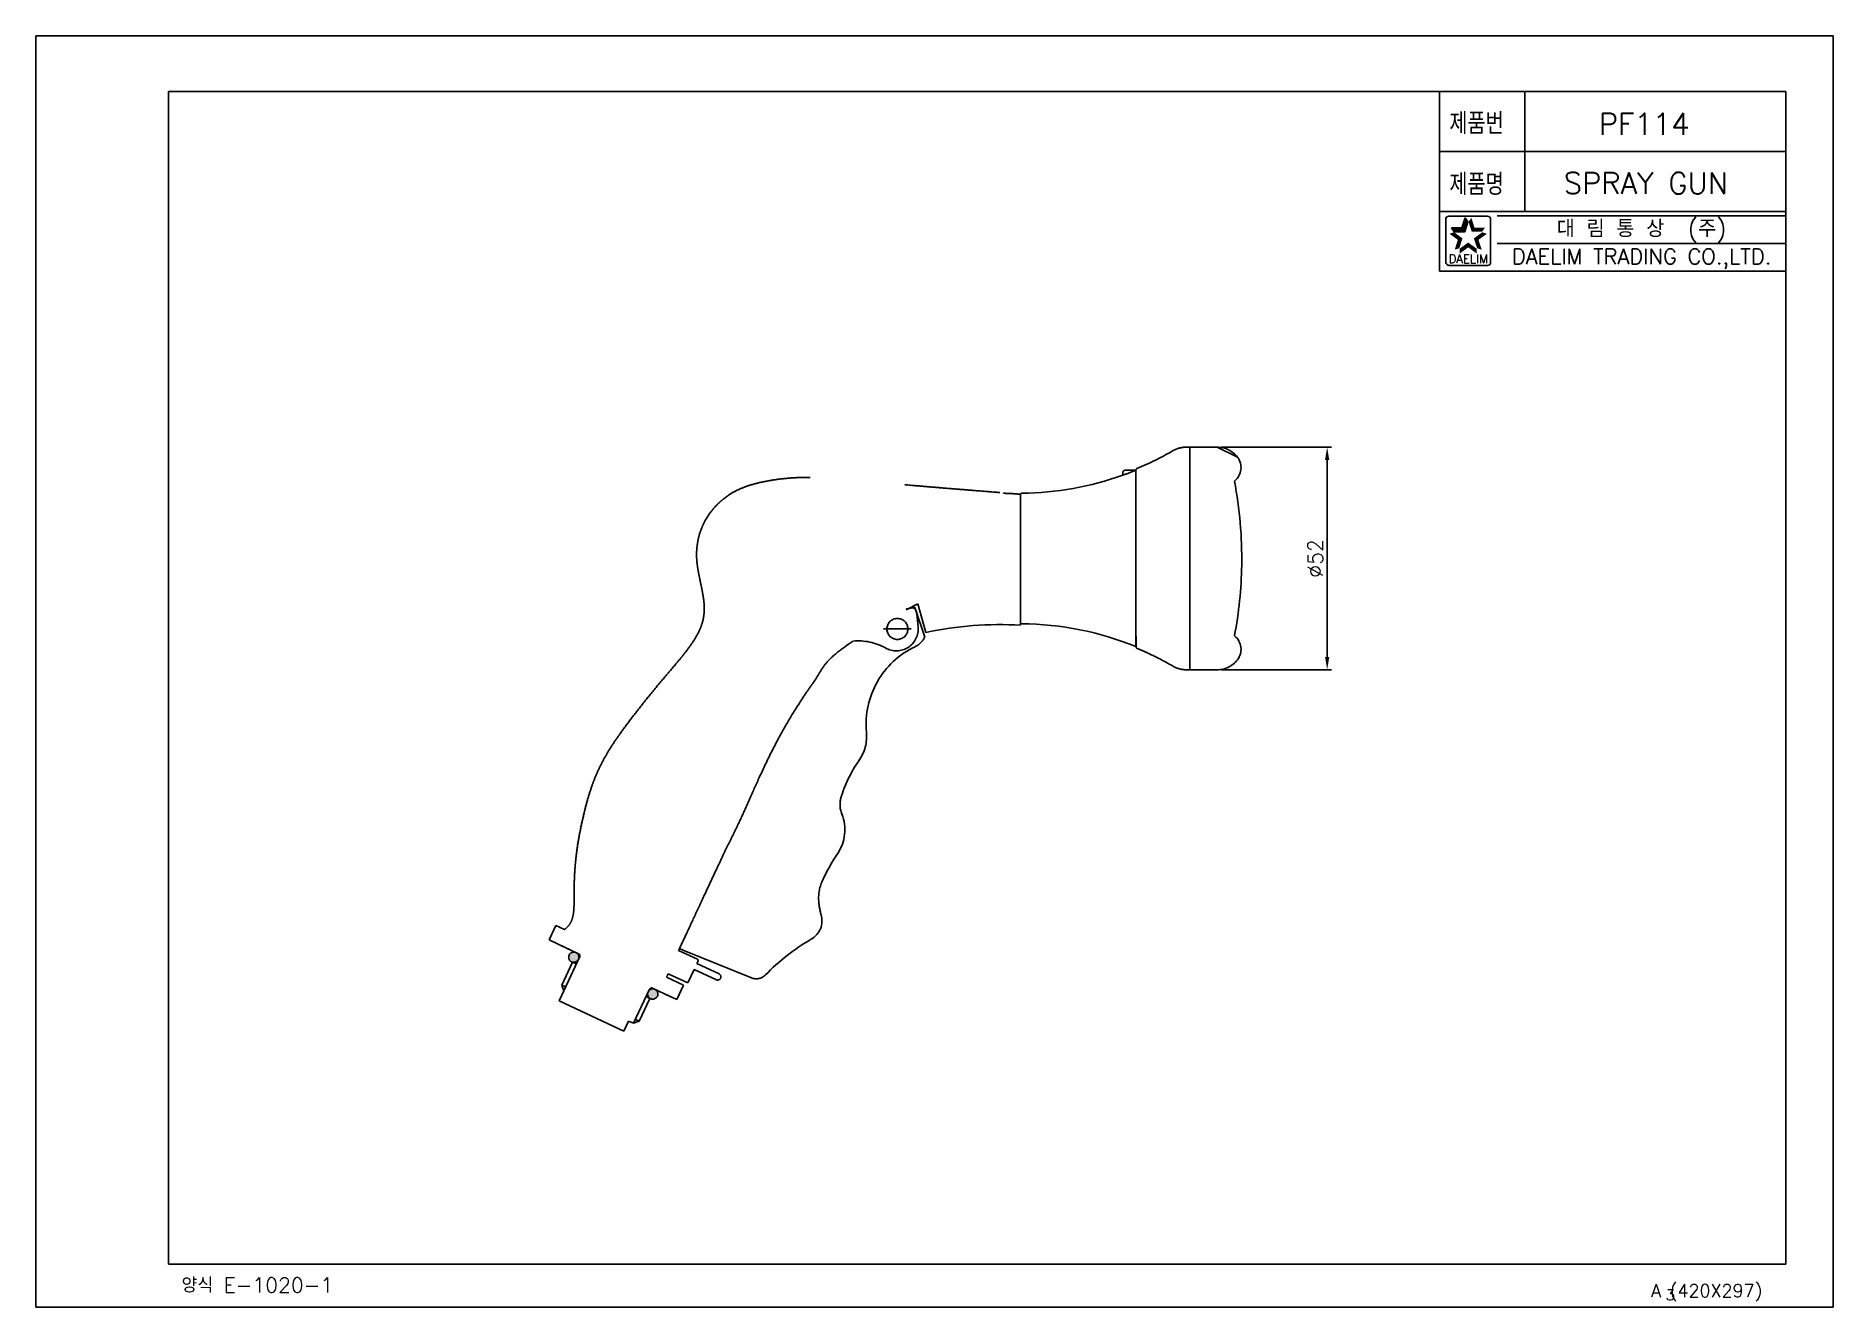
# Model space of a CAD drawing. Header units: millimetres. Extents: x 3710 to 4130, y -1840 to -1543.
import ezdxf
from ezdxf.enums import TextEntityAlignment as Align

# ---------------------------------------------------------------- set-up
doc = ezdxf.new("R2010")
doc.units = ezdxf.units.MM
doc.header["$LTSCALE"] = 7
doc.header["$MEASUREMENT"] = 0
doc.linetypes.add('CENTER2', pattern=[28.575, 19.05, -3.175, 3.175, -3.175])
doc.layers.get('0').update_dxf_attribs({"color": 2, "linetype": 'CONTINUOUS'})
for name, color, linetype in [('1', 7, 'CENTER2'), ('D', 2, 'CONTINUOUS'), ('DIM', 2, 'CONTINUOUS'), ('DWG', 7, 'CONTINUOUS')]:
    doc.layers.add(name, color=color, linetype=linetype)
doc.styles.add('GHS', font='romans', dxfattribs={"bigfont": 'ghs'})
doc.styles.add('ROMANS', font='romans')

# ---------------------------------------------------------------- blocks, each defined once
blk = doc.blocks.new('BORDER')
for p, q in [((1, 1), (0, 1)), ((0, 1), (0, 0)), ((1, 0), (1, 1)), ((0, 0), (1, 0))]:
    blk.add_line(p, q)

msp = doc.modelspace()

# ---------------------------------------------------------------- hatches: boundary and pattern name
at = {"layer": '1'}
h = msp.add_hatch(dxfattribs=at)
h.set_pattern_fill('DOTS', color=256, scale=0.1, style=0)
h.set_pattern_definition([(180, (-165717.00415, -104079.12439), (-0.079375, 0.15875), [0, -0.15875])])
h.paths.add_polyline_path([(3836.53, -1758.7, 1), (3834.13, -1758.7, 1)])
h.paths.add_polyline_path([(3854.99, -1767.3, 0.711549), (3852.85, -1766.56), (3852.61, -1767.06, 1.108032)])

# ---------------------------------------------------------------- linework, layer by layer
at = {"color": 4}
for p, q in [((3740.63, -1556.44), (4118.63, -1556.44)), ((3740.63, -1830.44), (3740.63, -1556.44)), ((4118.63, -1556.44), (4118.63, -1830.44)), ((4118.63, -1830.44), (3740.63, -1830.44))]:
    msp.add_line(p, q, dxfattribs=at)
at = {"color": 7}
for p, q in [((4037.63, -1556.44), (4037.63, -1598.44)), ((4057.63, -1556.44), (4057.63, -1584.44)), ((4037.63, -1570.44), (4118.63, -1570.44)), ((4037.63, -1584.44), (4118.63, -1584.44)), ((4037.63, -1598.44), (4118.63, -1598.44))]:
    msp.add_line(p, q, dxfattribs=at)
at = {"color": 2, "linetype": 'Continuous'}
for p, q in [((4039.11, -1596.31), (4039.11, -1586.31)), ((4039.86, -1585.56), (4048.86, -1585.56)), ((4049.61, -1586.31), (4049.61, -1596.31)), ((4051.13, -1585.44), (4118.63, -1585.44)), ((4051.13, -1591.94), (4118.63, -1591.94)), ((4048.86, -1597.06), (4040.11, -1597.06))]:
    msp.add_line(p, q, dxfattribs=at)
at = {"color": 2}
for p, q in [((4042.87, -1588.26), (4043.62, -1585.95)), ((4043.54, -1589.18), (4044.29, -1586.87)), ((4044.29, -1586.87), (4043.62, -1585.95)), ((4040.45, -1588.26), (4042.87, -1588.26)), ((4041.11, -1589.18), (4040.45, -1588.26)), ((4041.11, -1589.18), (4043.54, -1589.18))]:
    msp.add_line(p, q, dxfattribs=at)
at = {"color": 2, "linetype": 'Continuous'}
for centre, radius, start, end in [((4039.86, -1586.31), 0.75, 90, 180), ((4048.86, -1586.31), 0.75, 0, 90), ((4039.99, -1596.18), 0.884, 188.1301, 278.1301), ((4048.86, -1596.31), 0.75, 270, 0)]:
    msp.add_arc(centre, radius, start, end, dxfattribs=at)
at = {"color": 2}
for points in [[(4042.87, -1588.26), (4043.54, -1589.18), (4043.62, -1585.95), (4044.29, -1586.87)], [(4045.1, -1585.95), (4044.44, -1586.87), (4045.85, -1588.26), (4045.18, -1589.18)], [(4041.95, -1591.09), (4043.03, -1590.74), (4039.99, -1589.67), (4041.07, -1589.32)], [(4040.45, -1588.26), (4041.11, -1589.18), (4042.87, -1588.26), (4043.54, -1589.18)], [(4041.2, -1593.4), (4042.28, -1593.05), (4041.95, -1591.09), (4043.03, -1590.74)], [(4044.36, -1592.84), (4044.36, -1591.71), (4042.4, -1594.27), (4042.4, -1593.14)], [(4046.32, -1594.27), (4046.32, -1593.14), (4044.36, -1592.84), (4044.36, -1591.71)], [(4045.85, -1588.26), (4045.18, -1589.18), (4048.27, -1588.26), (4047.61, -1589.18)], [(4048.73, -1589.67), (4047.66, -1589.32), (4046.77, -1591.09), (4045.69, -1590.74)], [(4046.77, -1591.09), (4045.69, -1590.74), (4047.52, -1593.4), (4046.44, -1593.05)]]:
    msp.add_solid(points, dxfattribs=at)
at = {"layer": '1'}
for p, q in [((3978.43, -1639.53), (3979.27, -1639.53)), ((3979.27, -1639.53), (3985.69, -1639.53)), ((3979.27, -1639.53), (3979.27, -1691.53)), ((3985.69, -1639.53), (3990.42, -1641.84)), ((3963.67, -1645.43), (3963.67, -1646.08)), ((3966.67, -1644.93), (3964.17, -1644.93)), ((3966.67, -1683.53), (3966.67, -1644.93)), ((3935.77, -1650.2), (3935.77, -1650.3)), ((3939.77, -1680.49), (3939.77, -1650.58)), ((3939.77, -1672.28), (3939.77, -1673.53)), ((3939.77, -1675.44), (3939.77, -1681.13)), ((3915.71, -1676.12), (3913.02, -1677.5)), ((3917.34, -1683.94), (3915.07, -1676.96)), ((3915.81, -1681.55), (3915.54, -1678.42)), ((3915.71, -1676.12), (3917.63, -1682.83)), ((3939.77, -1676.28), (3939.77, -1680.48)), ((3914.2, -1682), (3907.72, -1682)), ((3908.46, -1682), (3913.46, -1682)), ((3908.57, -1682.56), (3908.57, -1682.56)), ((3908.57, -1682.56), (3908.57, -1682.56)), ((3908.6, -1682.67), (3908.6, -1682.67)), ((3908.63, -1682.77), (3908.63, -1682.77)), ((3908.67, -1682.87), (3908.67, -1682.87)), ((3908.91, -1682), (3908.91, -1682)), ((3966.67, -1686.13), (3966.67, -1683.53)), ((3966.77, -1686.27), (3966.77, -1683.73)), ((3978.43, -1691.53), (3979.27, -1691.53)), ((3979.27, -1691.53), (3985.69, -1691.53)), ((3829.54, -1754.67), (3831.1, -1751.32)), ((3833.15, -1752.26), (3831.1, -1751.32)), ((3829.54, -1754.67), (3834.76, -1757.11)), ((3832.15, -1755.89), (3836.47, -1757.9)), ((3836.71, -1758.57), (3832.99, -1766.54)), ((3859.83, -1757.11), (3864.23, -1759.16)), ((3860.03, -1756.67), (3861.03, -1757.14)), ((3861.03, -1757.14), (3876.85, -1763.53)), ((3864.37, -1759.56), (3864.07, -1760.19)), ((3835, -1759.87), (3832.51, -1765.22)), ((3835, -1759.87), (3835.88, -1760.28)), ((3857.01, -1763.4), (3861.01, -1765.26)), ((3857.38, -1762.59), (3861.96, -1764.72)), ((3863.44, -1761.55), (3861.96, -1764.72)), ((3863.44, -1761.55), (3868.65, -1763.98)), ((3869.29, -1762.62), (3864.07, -1760.19)), ((3832.99, -1766.54), (3831.89, -1768.9)), ((3833.41, -1765.64), (3832.51, -1765.22)), ((3832.99, -1766.54), (3832.51, -1765.22)), ((3853.02, -1766.18), (3849.31, -1774.15)), ((3853.13, -1768.32), (3852.22, -1767.9)), ((3853.69, -1765.93), (3857.98, -1767.94)), ((3855.36, -1766.71), (3859.44, -1768.62)), ((3861.01, -1765.26), (3859.44, -1768.62)), ((3831.89, -1768.9), (3847.04, -1775.96)), ((3853.13, -1768.32), (3850.63, -1773.67)), ((3847.04, -1775.96), (3848.14, -1773.61)), ((3849.31, -1774.15), (3848.14, -1773.61)), ((3850.63, -1773.67), (3849.31, -1774.15)), ((3850.63, -1773.67), (3849.73, -1773.25))]:
    msp.add_line(p, q, dxfattribs=at)
for centre, radius in [((3910.96, -1682), 2.45), ((3835.33, -1758.7), 1.2), ((3853.79, -1767.3), 1.2)]:
    msp.add_circle(centre, radius, dxfattribs=at)
for centre, radius, start, end in [((3939.42, -1577.98), 72, 292.48, 300.005), ((3978.43, -1645.53), 6, 90, 120.005), ((3985.69, -1645.53), 6, 37.9677, 90), ((3987.27, -1644.3), 4, 308.3292, 37.9677), ((3939.42, -1578.28), 72, 270.5109, 289.6779), ((3964.17, -1645.43), 0.5, 90, 180), ((3939.42, -1578.28), 72, 289.6779, 292.2345), ((3967.07, -1644.79), 0.3, 112.48, 180), ((3940.07, -1650.58), 0.3, 90.5109, 180), ((3894.09, -1665.53), 97.35, 359.067, 10.7105), ((3894.09, -1665.53), 97.35, 349.2895, 359.067), ((3923.42, -1726.26), 50, 99.6105, 102.0362), ((3910.71, -1682), 5.12, 240.4124, 5), ((3912.88, -1681.67), 5, 296.4968, 332.9931), ((3934.93, -1762.99), 82, 86.621, 102.1833), ((3940.07, -1680.48), 0.3, 180, 269.4891), ((3939.42, -1752.77), 72, 67.7655, 89.4891), ((3987.27, -1686.76), 4, 322.0323, 51.6708), ((3901.88, -1697.54), 12.75, 60.4124, 95.9118), ((3923.65, -1704.23), 20, 115.2731, 185.3717), ((3967.07, -1686.27), 0.3, 180, 247.52), ((3939.42, -1753.07), 72, 65.6696, 67.52), ((3939.42, -1753.07), 72, 59.995, 65.6696), ((3978.43, -1685.53), 6, 239.995, 270), ((3985.69, -1685.53), 6, 270, 322.0323), ((3893.78, -1707.04), 10, 324.8702, 5.3717), ((3926.5, -1730.05), 30, 144.8702, 163.5509), ((3903.55, -1723.02), 6, 162.9542, 201.0306), ((3888.68, -1728.93), 10, 326.4296, 21.4447), ((3911.95, -1719.79), 15, 201.0306, 201.4447), ((3938.67, -1762.11), 50, 146.4296, 154.6054), ((3902.55, -1744.92), 10, 154.5517, 183.5987), ((3907.54, -1744.6), 15, 183.5987, 196.1704), ((3888.34, -1750.17), 5, 300.0745, 16.1704), ((3915.9, -1797.77), 50, 120.0745, 135.6903), ((3836.26, -1758.36), 0.5, 335, 65), ((3864.1, -1759.43), 0.3, 335, 65), ((3868.97, -1763.3), 0.75, 245, 65), ((3877.97, -1760.75), 3, 248, 315.6903), ((3853.48, -1766.39), 0.5, 65, 155)]:
    msp.add_arc(centre, radius, start, end, dxfattribs=at)
for points, knots in [([(3833.15, -1752.26), (3833.27, -1752.17), (3833.62, -1751.88), (3834.25, -1751.22), (3834.91, -1750.13), (3835.23, -1748.79), (3835.36, -1747.47), (3835.41, -1746.17), (3835.42, -1744.77), (3835.42, -1743.26), (3835.43, -1741.3), (3835.53, -1738.84), (3835.78, -1735.78), (3836.22, -1732.44), (3836.86, -1728.89), (3837.64, -1725.32), (3838.51, -1721.93), (3839.46, -1718.89), (3840.47, -1716.26), (3841.53, -1713.96), (3842.64, -1711.88), (3843.97, -1709.64), (3845.66, -1707.13), (3847.83, -1704.15), (3850.38, -1700.83), (3853.23, -1697.26), (3856.21, -1693.67), (3858.92, -1690.53), (3861.16, -1687.82), (3862.88, -1685.52), (3864.28, -1683.3), (3865.28, -1681.06), (3865.83, -1678.71), (3865.86, -1676.26), (3865.5, -1673.77), (3865.02, -1671.47), (3864.58, -1669.39), (3864.24, -1667.56), (3864.04, -1665.77), (3864.01, -1663.9), (3864.2, -1661.98), (3864.64, -1659.98), (3865.31, -1658.14), (3866.23, -1656.26), (3867.39, -1654.53), (3868.79, -1652.96), (3870.28, -1651.6), (3872.01, -1650.36), (3874.13, -1649.24), (3876.73, -1648.29), (3879.75, -1647.55), (3883, -1647.01), (3886.21, -1646.69), (3890.01, -1646.54), (3894.33, -1646.67), (3899.25, -1647.06), (3904.18, -1647.51), (3909.22, -1647.98), (3913.77, -1648.4), (3917.8, -1648.75), (3921.38, -1649.04), (3925.27, -1649.36), (3929.6, -1649.71), (3933.15, -1649.99), (3935.26, -1650.16), (3935.77, -1650.2)], [0, 0, 0, 0, 0.00257, 0.007539, 0.015381, 0.02369, 0.03044, 0.037641, 0.045522, 0.054007, 0.063024, 0.078334, 0.095379, 0.114478, 0.134943, 0.155908, 0.175918, 0.193738, 0.209286, 0.223211, 0.236195, 0.248969, 0.266796, 0.287032, 0.310836, 0.33705, 0.363802, 0.389207, 0.406772, 0.422814, 0.437309, 0.450736, 0.463856, 0.477479, 0.491736, 0.506008, 0.516956, 0.527408, 0.537296, 0.547106, 0.558748, 0.569724, 0.581297, 0.591611, 0.604855, 0.61606, 0.626928, 0.638608, 0.651705, 0.667012, 0.685001, 0.703888, 0.722208, 0.739266, 0.767608, 0.794715, 0.822168, 0.850749, 0.879802, 0.898874, 0.918614, 0.940203, 0.964313, 0.991546, 1, 1, 1, 1]), ([(3914.42, -1677.1), (3914.48, -1677.09), (3914.53, -1677.08), (3914.59, -1677.09), (3914.64, -1677.09), (3914.68, -1677.1), (3914.72, -1677.12)], [0, 0, 0, 0, 0.560622, 0.560622, 0.560622, 1, 1, 1, 1]), ([(3914.72, -1677.12), (3914.73, -1677.12), (3914.74, -1677.12), (3914.75, -1677.13), (3914.83, -1677.16), (3914.91, -1677.2), (3914.97, -1677.25), (3915.08, -1677.34), (3915.17, -1677.44), (3915.25, -1677.56), (3915.37, -1677.75), (3915.46, -1677.96), (3915.5, -1678.18), (3915.52, -1678.26), (3915.53, -1678.34), (3915.54, -1678.42)], [0, 0, 0, 0, 0.019234, 0.019234, 0.019234, 0.163574, 0.163574, 0.163574, 0.409843, 0.409843, 0.409843, 0.841192, 0.841192, 0.841192, 1, 1, 1, 1]), ([(3859.83, -1757.11), (3860.32, -1756.06), (3861.4, -1753.77), (3863, -1750.34), (3864.52, -1747.07), (3866.25, -1743.34), (3868.21, -1739.14), (3870.05, -1735.25), (3871.3, -1732.66), (3872.44, -1730.35), (3873.82, -1727.5), (3875.35, -1724.19), (3877.21, -1719.94), (3879.66, -1714.53), (3882.63, -1708.48), (3885.81, -1702.85), (3888.69, -1698.3), (3890.61, -1695.52), (3891.92, -1693.67), (3892.95, -1691.89), (3894.06, -1690.2), (3896.03, -1688.12), (3898.37, -1686.38), (3900.02, -1685.23), (3900.57, -1684.86)], [0.1157262, 0.1157262, 0.1157262, 0.1157262, 0.1618738, 0.2059859, 0.2280419, 0.250098, 0.2942101, 0.3162661, 0.3383222, 0.3603782, 0.3824343, 0.4265464, 0.4706585, 0.5147706, 0.5588827, 0.6029948, 0.6471069, 0.691219, 0.7353311, 0.7794432, 0.8235553, 0.8676674, 0.9558916, 1, 1, 1, 1]), ([(3897.92, -1686.73), (3898.52, -1686.28), (3899.14, -1685.85), (3899.98, -1685.26), (3900.21, -1685.1), (3900.44, -1684.95)], [0, 0, 0, 0, 0.731269, 0.731269, 1, 1, 1, 1])]:
    msp.add_open_spline(points, degree=3, knots=knots, dxfattribs=at)
for points, degree in [([(3938.77, -1650.45), (3937.77, -1650.37), (3936.77, -1650.32), (3935.77, -1650.3)], 3), ([(3938.76, -1650.45), (3939.77, -1650.53)], 1), ([(3915.56, -1678.62), (3915.56, -1678.62)], 1), ([(3915.56, -1678.62), (3915.56, -1678.62)], 1), ([(3939.77, -1675.86), (3939.77, -1675.86)], 1), ([(3939.77, -1675.86), (3939.77, -1675.86)], 1), ([(3939.77, -1675.86), (3939.77, -1675.86)], 1), ([(3939.77, -1675.86), (3939.77, -1675.86)], 1), ([(3857.01, -1763.4), (3857.14, -1763.12), (3857.27, -1762.85), (3857.38, -1762.59)], 3)]:
    msp.add_open_spline(points, degree=degree, dxfattribs=at)
at = {"layer": '1', "color": 203, "linetype": 'Continuous'}
msp.add_open_spline([(3914.95, -1677.18), (3914.95, -1677.18)], degree=1, dxfattribs=at)
msp.add_open_spline([(3914.95, -1677.18), (3914.95, -1677.18)], degree=1, dxfattribs=at)
at = {"layer": 'D'}
for p, q in [((3986.69, -1639.53), (4012.4, -1639.53)), ((4011.4, -1688.53), (4011.4, -1642.53)), ((3986.69, -1691.53), (4012.4, -1691.53))]:
    msp.add_line(p, q, dxfattribs=at)
for points in [[(4010.9, -1642.53), (4011.9, -1642.53), (4011.4, -1639.53)], [(4010.9, -1688.53), (4011.9, -1688.53), (4011.4, -1691.53)]]:
    msp.add_solid(points, dxfattribs=at)

# ---------------------------------------------------------------- block references
at = {"xscale": 420, "yscale": 297, "zscale": 420}
msp.add_blockref('BORDER', (3709.63, -1840.44), dxfattribs=at)

# ---------------------------------------------------------------- texts
at = {"color": 2, "style": 'GHS'}
msp.add_text('SPRAY GUN', height=5, dxfattribs=at).set_placement((4066.69, -1580.33))
at = {"color": 7, "linetype": 'Continuous'}
for s, height, style, p in [('대 림 통 상  (주)', 4, 'GHS', (4084.89, -1588.75)), ('DAELIM TRADING CO.,LTD.', 3.6, 'ROMANS', (4084.89, -1595.52))]:
    msp.add_text(s, height=height, dxfattribs=dict(at, style=style)).set_placement(p, align=Align.MIDDLE)
at = {"color": 2, "linetype": 'Continuous', "style": 'ROMANS'}
msp.add_text('DAELIM', height=2, dxfattribs=at).set_placement((4044.36, -1596.51), align=Align.CENTER)
at = {"layer": 'D', "style": 'GHS'}
msp.add_text('PF114', height=5, dxfattribs=at).set_placement((4074.87, -1566.51))
at = {"layer": 'D', "color": 7, "style": 'GHS'}
for s, height, p in [('A (420X297)', 3, (4087.11, -1838.1)), ('3', 2.5, (4090.52, -1838.85))]:
    msp.add_text(s, height=height, dxfattribs=at).set_placement(p)
at = {"layer": 'D', "insert": (4008.65, -1665.53), "char_height": 3.5, "attachment_point": 5, "rotation": 90, "style": 'GHS'}
msp.add_mtext('\\A1;%%c52', dxfattribs=at)
at = {"layer": 'DIM', "style": 'GHS', "width": 0.8}
for s, p in [('제품번', (4039.97, -1566.39)), ('제품명', (4039.97, -1580.63))]:
    msp.add_text(s, height=5, dxfattribs=at).set_placement(p)
at = {"layer": 'DWG', "style": 'GHS'}
msp.add_text('양식 E-1020-1', height=3.5, dxfattribs=at).set_placement((3743.66, -1837.07))

doc.saveas('drawing.dxf')
